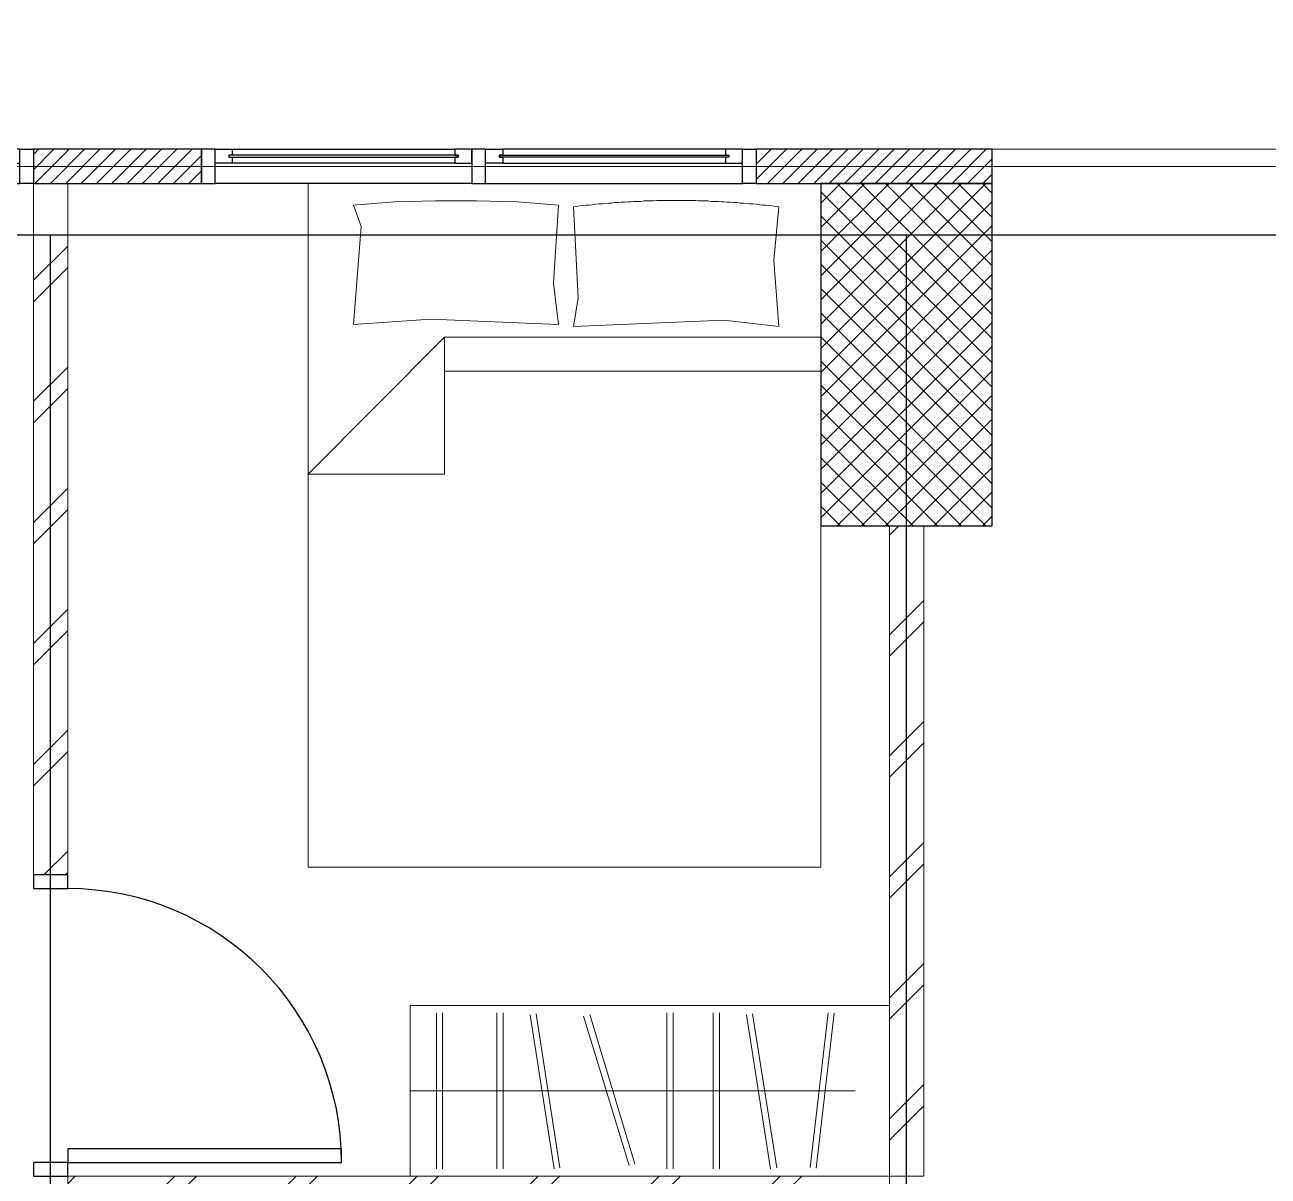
# Model space of a CAD drawing. Header units: inches. Extents: x 0 to 558, y -1 to 295.
# Drawn here: x 205.512 to 209.143, y 144.022 to 147.385 of the extents above; entities that cross this region are included whole.
import ezdxf

# ---------------------------------------------------------------- set-up
doc = ezdxf.new("R2010")
doc.units = ezdxf.units.IN
doc.header["$MEASUREMENT"] = 0
for name, color, linetype, lineweight in [('ars', 11, 'Continuous', 0), ('ARSIR', 31, 'Continuous', 5), ('ARSIR BETON', 8, 'Continuous', 5), ('KOL', 1, 'Continuous', 30), ('RUMPUT', 93, 'Continuous', 0), ('tem', 5, 'Continuous', 20)]:
    doc.layers.add(name, color=color, linetype=linetype, lineweight=lineweight)
doc.layers.add('as', color=1, linetype='Continuous', plot=False)
doc.layers.add('Kusen', color=30, linetype='Continuous')
doc.layers.add('POLYLINE TPAK', color=4, linetype='Continuous', lineweight=20, plot=False)
pattern_1 = [(86.6697, (37.0798, 226.14725), (-0.5066041, 0.569206), [0.142875, -0.934755]), (41.6697, (37.0798, 226.14725), (-0.5066045, 0.5692064), [0.142875, -0.619125]), (131.6697, (37.0798, 226.14725), (-0.5692064, -0.5066045), [0.142875, -0.619125])]
pattern_2 = [(45, (-37.8, 2.65), (-0.1767767, 0.1767767), []), (45, (-37.7375, 2.65), (-0.1767767, 0.1767767), [])]

# ---------------------------------------------------------------- blocks, each defined once
blk = doc.blocks.new('k2')
at = {"layer": 'ars'}
h = blk.add_hatch(dxfattribs=at)
h.set_pattern_fill('_USER', color=256, scale=0.05, angle=45, double=1, pattern_type=0)
h.set_pattern_definition([(45, (0, -5), (-0.03535534, 0.03535534), []), (135, (0, -5), (-0.03535534, -0.03535534), [])])
h.paths.add_polyline_path([(-0.25, -0.5), (0.25, -0.5), (0.25, 0.5), (-0.25, 0.5)])
at = {"layer": 'KOL'}
blk.add_lwpolyline([(-0.25, -0.5), (0.25, -0.5), (0.25, 0.5), (-0.25, 0.5)], close=True, dxfattribs=at)
blk = doc.blocks.new('BED1')
at = {"color": 0, "linetype": 'Continuous'}
for points in [[(1.9976, 0), (1.9976, 1.4976), (0, 1.4976), (0, 0), (1.9976, 0)], [(1.5484, 1.0993), (1.1489, 1.0993), (1.1489, 1.4976), (1.5484, 1.0993)], [(1.9346, 1.3656), (1.9443, 1.2458), (1.9467, 1.1259), (1.9467, 1.0061), (1.9443, 0.8862), (1.9346, 0.7663), (1.707, 0.7809), (1.586, 0.7663), (1.6017, 1.1404), (1.586, 1.3656), (1.8717, 1.3426), (1.9346, 1.3656)], [(1.4492, 1.0993), (1.4492, 0)], [(1.5484, 1.0993), (1.5484, 0)], [(1.9298, 0.1235), (1.7724, 0.138), (1.5799, 0.1235), (1.5981, 0.2833), (1.5799, 0.7228), (1.6634, 0.7094), (1.9298, 0.7228)], [(1.9298, 0.1235), (1.931, 0.1332), (1.9322, 0.1429), (1.9334, 0.1513), (1.9346, 0.161), (1.9346, 0.1707), (1.9358, 0.1804), (1.937, 0.1889), (1.9383, 0.1985), (1.9383, 0.2082), (1.9395, 0.2179), (1.9407, 0.2264), (1.9407, 0.2361), (1.9419, 0.2458), (1.9419, 0.2542), (1.9431, 0.2639), (1.9431, 0.2736), (1.9443, 0.2833), (1.9443, 0.2918), (1.9455, 0.3015), (1.9455, 0.3111), (1.9455, 0.3208), (1.9467, 0.3293), (1.9467, 0.339), (1.9467, 0.3487), (1.9467, 0.3584), (1.9479, 0.3668), (1.9479, 0.3765), (1.9479, 0.3862), (1.9479, 0.3959), (1.9479, 0.4044), (1.9479, 0.414), (1.9479, 0.4237), (1.9479, 0.4334), (1.9479, 0.4419), (1.9479, 0.4516), (1.9479, 0.4613), (1.9479, 0.4709), (1.9479, 0.4794), (1.9467, 0.4891), (1.9467, 0.4988), (1.9467, 0.5085), (1.9467, 0.5169), (1.9455, 0.5266), (1.9455, 0.5363), (1.9455, 0.546), (1.9443, 0.5545), (1.9443, 0.5642), (1.9431, 0.5738), (1.9431, 0.5835), (1.9419, 0.592), (1.9419, 0.6017), (1.9407, 0.6114), (1.9407, 0.6199), (1.9395, 0.6295), (1.9383, 0.6392), (1.9383, 0.6489), (1.937, 0.6574), (1.9358, 0.6671), (1.9346, 0.6768), (1.9346, 0.6864), (1.9334, 0.6949), (1.9322, 0.7046), (1.931, 0.7143), (1.9298, 0.7228)]]:
    blk.add_lwpolyline(points, dxfattribs=at)
blk = doc.blocks.new('LEMARI1')
for points in [[(0.6998, 0.4988), (-0.6998, 0.4988)], [(-0.6998, 0), (0.6998, 0), (0.6998, 0.4988), (-0.6998, 0.4988), (-0.6998, 0)], [(-0.5387, 0.4758), (-0.4855, 0.023)], [(-0.4685, 0.0254), (-0.5206, 0.477)], [(-0.3002, 0.4746), (-0.3705, 0.0242)], [(-0.2034, 0.477), (-0.2034, 0.0218)], [(-0.1852, 0.0218), (-0.1852, 0.477)], [(-0.0678, 0.477), (-0.0678, 0.0218)], [(-0.0496, 0.0218), (-0.0496, 0.477)], [(0.1755, 0.4722), (0.0436, 0.0363)], [(0.3317, 0.4746), (0.2627, 0.0242)], [(0.4286, 0.477), (0.4286, 0.0218)], [(0.4467, 0.0218), (0.4467, 0.477)], [(0.6053, 0.477), (0.6053, 0.0218)], [(0.6235, 0.0218), (0.6235, 0.477)], [(-0.3523, 0.0218), (-0.2821, 0.4709)], [(0.0605, 0.0315), (0.1937, 0.4673)], [(0.2797, 0.0218), (0.3499, 0.4709)], [(0.6998, 0.2494), (-0.5993, 0.2494)]]:
    blk.add_lwpolyline(points)
blk = doc.blocks.new('T. J1')
at = {"layer": 'Kusen'}
for p, q in [((-0.7188, 0.1), (-0.0688, 0.1)), ((0.7212, 0.1), (0.0712, 0.1)), ((-0.0688, 0.06), (-0.7188, 0.06)), ((0.0712, 0.06), (0.7212, 0.06)), ((-0.0188, 0), (-0.7688, 0)), ((0.0212, 0), (0.7712, 0))]:
    blk.add_line(p, q, dxfattribs=at)
for points in [[(-0.8088, 0), (-0.7688, 0), (-0.7688, 0.1), (-0.8088, 0.1)], [(-0.0188, 0), (0.0212, 0), (0.0212, 0.1), (-0.0188, 0.1)], [(0.8112, 0), (0.7712, 0), (0.7712, 0.1), (0.8112, 0.1)]]:
    blk.add_lwpolyline(points, close=True, dxfattribs=at)
for points in [[(-0.7188, 0.0775), (-0.7188, 0.06), (-0.7688, 0.06), (-0.7688, 0.1), (-0.7188, 0.1), (-0.7188, 0.0825), (-0.7288, 0.0825), (-0.7288, 0.0775), (-0.7188, 0.0775)], [(-0.0688, 0.0775), (-0.0688, 0.06), (-0.0188, 0.06), (-0.0188, 0.1), (-0.0688, 0.1), (-0.0688, 0.0825), (-0.0588, 0.0825), (-0.0588, 0.0775), (-0.0688, 0.0775)], [(0.0712, 0.0775), (0.0712, 0.06), (0.0212, 0.06), (0.0212, 0.1), (0.0712, 0.1), (0.0712, 0.0825), (0.0612, 0.0825), (0.0612, 0.0775), (0.0712, 0.0775)], [(0.7212, 0.0775), (0.7212, 0.06), (0.7712, 0.06), (0.7712, 0.1), (0.7212, 0.1), (0.7212, 0.0825), (0.7312, 0.0825), (0.7312, 0.0775), (0.7212, 0.0775)]]:
    blk.add_lwpolyline(points, dxfattribs=at)
at = {"layer": 'Kusen', "color": 141}
for points in [[(-0.7288, 0.0775), (-0.0588, 0.0775), (-0.0588, 0.0825), (-0.7288, 0.0825)], [(0.7312, 0.0775), (0.0612, 0.0775), (0.0612, 0.0825), (0.7312, 0.0825)]]:
    blk.add_lwpolyline(points, close=True, dxfattribs=at)
blk = doc.blocks.new('P.80')
at = {"layer": 'Kusen'}
for points in [[(-69.8094, -74.8368), (-69.7694, -74.8368), (-69.7694, -74.0368), (-69.8094, -74.0368)], [(-70.6094, -74.9368), (-70.5694, -74.9368), (-70.5694, -74.8368), (-70.6094, -74.8368)], [(-69.7694, -74.9368), (-69.7294, -74.9368), (-69.7294, -74.8368), (-69.7694, -74.8368)]]:
    blk.add_lwpolyline(points, close=True, dxfattribs=at)
blk.add_arc((-69.7694, -74.8368), 0.8, 90, 180, dxfattribs=at)
blk = doc.blocks.new('A-DAS')
at = {"layer": 'ars'}
h = blk.add_hatch(dxfattribs=at)
h.set_pattern_fill('ANSI31', color=256, scale=0.01, style=0)
h.set_pattern_definition([(45, (-37.059324, 15.9), (-0.02245064, 0.02245064), [])])
h.paths.add_polyline_path([(-21.75, 15.9), (-21.2593, 15.9), (-21.2593, 16), (-21.75, 16)])
h = blk.add_hatch(dxfattribs=at)
h.set_pattern_fill('ANSI31', color=256, scale=0.01, style=0)
h.set_pattern_definition([(45, (-34.560675, 15.899996), (-0.02245064, 0.02245064), [])])
h.paths.add_polyline_path([(-19.6393, 15.9), (-18.95, 15.9), (-18.95, 16), (-19.6393, 16)])
h = blk.add_hatch(dxfattribs=at)
h.set_pattern_fill('TEMBOK', color=256, scale=0.25)
h.set_pattern_definition(pattern_2)
h.paths.add_polyline_path([(-21.65, 13.88), (-21.75, 13.88), (-21.75, 15.9), (-21.65, 15.9)])
h = blk.add_hatch(dxfattribs=at)
h.set_pattern_fill('TEMBOK', color=256, scale=0.25)
h.set_pattern_definition(pattern_2)
h.paths.add_polyline_path([(-19.15, 13), (-19.25, 13), (-19.25, 14.9), (-19.15, 14.9)])
h = blk.add_hatch(dxfattribs=at)
h.set_pattern_fill('TEMBOK', color=256, scale=0.25)
h.set_pattern_definition([(225, (-13.05, 18.65), (0.1767767, -0.1767767), []), (225, (-13.1125, 18.65), (0.1767767, -0.1767767), [])])
h.paths.add_polyline_path([(-21.65, 13), (-21.65, 12.9), (-19.25, 12.9), (-19.25, 13)])
at = {"layer": 'as'}
for p, q in [((-37.8, 15.75), (36.6, 15.75)), ((-21.7, 10.35), (-21.7, 15.75)), ((-19.2, 2.65), (-19.2, 15.75))]:
    blk.add_line(p, q, dxfattribs=at)
at = {"layer": 'KOL'}
for points in [[(-21.75, 15.9), (-21.2593, 15.9), (-21.2593, 16), (-21.75, 16)], [(-19.6393, 15.9), (-18.95, 15.9), (-18.95, 16), (-19.6393, 16)]]:
    blk.add_lwpolyline(points, close=True, dxfattribs=at)
at = {"layer": 'POLYLINE TPAK', "color": 3}
blk.add_lwpolyline([(24.15, 58.85), (-25.35, 58.85), (-25.35, 60.75), (-31.65, 60.75), (-31.65, 58.85), (-38.1, 58.85), (-38.1, 45.35), (-7.15, 45.35), (-7.15, 43.3), (-7.15, 15.95), (-38.1, 15.95), (-38.1, 2.45), (-31.65, 2.45), (-31.65, 0.55), (-25.35, 0.55), (-25.35, 2.45), (24.15, 2.45)], dxfattribs=at)
blk.add_lwpolyline([(-38.15, 19.05), (-7.2, 19.05), (-7.2, 16), (-38.15, 16)], close=True, dxfattribs=at)
at = {"layer": 'tem'}
for points in [[(-21.65, 13.88), (-21.65, 15.9), (-21.75, 15.9), (-21.75, 13.88)], [(-19.15, 13), (-19.15, 14.9), (-19.25, 14.9), (-19.25, 13)], [(-19.25, 13), (-21.65, 13), (-21.65, 12.9), (-19.25, 12.9)]]:
    blk.add_lwpolyline(points, close=True, dxfattribs=at)
at = {"layer": 'ars', "rotation": 90}
blk.add_blockref('BED1', (-19.45, 13.9024), dxfattribs=at)
at = {"layer": 'ars', "xscale": -1}
blk.add_blockref('LEMARI1', (-19.9498, 13), dxfattribs=at)
at = {"layer": 'KOL', "rotation": 180}
blk.add_blockref('k2', (-19.2, 15.4), dxfattribs=at)
at = {"layer": 'Kusen'}
for p in [(-22.5612, 15.9), (-20.4505, 15.9)]:
    blk.add_blockref('T. J1', p, dxfattribs=at)
at = {"layer": 'Kusen', "rotation": 270}
blk.add_blockref('P.80', (53.1868, -56.7294), dxfattribs=at)

msp = doc.modelspace()

# ---------------------------------------------------------------- hatches: boundary and pattern name
at = {"layer": 'ARSIR'}
h = msp.add_hatch(dxfattribs=at)
h.set_pattern_fill('AR-HBONE', color=256, scale=0.003, style=0)
h.set_pattern_definition([(45, (37.0798, 226.14725), (4e-17, 0.4310523), [0.9144, -0.3048]), (135, (37.29532, 226.36278), (4e-17, 0.4310523), [0.9144, -0.3048])])
edge = h.paths.add_edge_path()
edge.add_arc((191.2828, 190.0679), 15.2, 90, 180)
edge.add_line((176.0828, 190.0679), (176.0828, 133.2715))
edge.add_arc((191.2828, 133.2715), 15.2, 180, 214.23029)
edge.add_line((178.7157, 124.7212), (179.7078, 125.3962))
edge.add_arc((191.2827, 133.2715), 14, 180, 214.23027, ccw=False)
edge.add_line((177.2828, 133.2715), (177.2828, 190.0679))
edge.add_arc((191.2828, 190.0679), 14, 90, 180, ccw=False)
edge.add_line((191.2828, 204.0679), (270.5466, 204.0679))
edge.add_arc((270.5466, 204.9086), 0.8408, 270, 359.997)
edge.add_line((271.3873, 204.9086), (191.2828, 205.2679))
at = {"layer": 'ARSIR BETON'}
h = msp.add_hatch(dxfattribs=at)
h.set_pattern_fill('AR-HBONE', color=256, scale=0.004, style=0)
h.set_pattern_definition([(45, (37.0798, 226.14725), (6e-17, 0.5747364), [1.2192, -0.4064]), (135, (37.36716, 226.4346), (6e-17, 0.5747364), [1.2192, -0.4064])])
edge = h.paths.add_edge_path()
edge.add_arc((191.2828, 190.0679), 14, 90, 180)
edge.add_line((177.2828, 190.0679), (177.2828, 133.2715))
edge.add_arc((191.2827, 133.2715), 14, 179.99992, 263.11919)
edge.add_line((189.6055, 119.3724), (189.6055, 112.3227))
edge.add_line((189.6055, 112.3227), (189.7055, 112.3227))
edge.add_line((189.7055, 112.3227), (189.7055, 112.2227))
edge.add_line((189.7055, 112.2227), (201.7055, 112.2227))
edge.add_line((201.7055, 112.2227), (201.7055, 119.2715))
edge.add_line((201.7055, 119.2715), (380.22, 119.2715))
edge.add_arc((380.22, 133.2715), 14, 270, 360)
edge.add_line((394.22, 133.2715), (394.22, 186.8365))
edge.add_arc((380.07, 186.8365), 14.15, 0.00002, 89.99998)
edge.add_line((380.07, 200.9865), (288.3873, 200.9865))
edge.add_arc((288.3873, 203.9865), 3, 180, 270, ccw=False)
edge.add_line((285.3873, 203.9865), (285.3986, 204.9823))
edge.add_line((285.3986, 204.9823), (271.3873, 205.1475))
edge.add_line((271.3873, 205.1475), (271.3873, 204.9086))
edge.add_arc((270.5466, 204.9086), 0.8408, 270, 360, ccw=False)
edge.add_line((270.5466, 204.0679), (191.2828, 204.0679))
edge = h.paths.add_edge_path()
edge.add_line((191.2672, 197.9562), (265.7566, 197.9585))
edge.add_arc((265.7568, 189.203), 8.7555, 41.343, 90.00169, ccw=False)
edge.add_line((272.3302, 194.9865), (332.5823, 194.9865))
edge.add_line((332.5823, 194.9865), (332.5823, 191.8715))
edge.add_line((332.5823, 191.8715), (340.1822, 191.8715))
edge.add_line((340.1822, 191.8715), (340.1822, 194.9865))
edge.add_line((340.1822, 194.9865), (380.07, 194.9865))
edge.add_arc((380.07, 186.8365), 8.15, 0, 90, ccw=False)
edge.add_line((388.22, 186.8365), (388.22, 163.1715))
edge.add_line((388.22, 163.1715), (388.22, 157.7117))
edge.add_line((388.22, 157.7117), (388.22, 133.2715))
edge.add_arc((380.22, 133.2715), 8, -90, 0, ccw=False)
edge.add_line((380.22, 125.2715), (191.2828, 125.2715))
edge.add_arc((191.185, 133.1732), 7.9023, 180.12317, 270.70845, ccw=False)
edge.add_line((183.2828, 133.1562), (183.2675, 189.9541))
edge.add_arc((191.2675, 189.9563), 8, 90.00169, 180.01541, ccw=False)
at = {"layer": 'RUMPUT'}
h = msp.add_hatch(dxfattribs=at)
h.set_pattern_fill('GRASS', color=256, scale=0.03, angle=356.6697, style=0)
h.set_pattern_definition(pattern_1)
edge = h.paths.add_edge_path()
edge.add_line((173.8596, 124.7087), (178.5195, 124.7087))
edge.add_line((178.5195, 124.7087), (178.577, 124.7478))
edge.add_arc((191.2745, 133.269), 15.2918, 179.99042, 213.86512, ccw=False)
edge.add_line((175.9828, 133.2715), (175.9828, 190.0679))
edge.add_arc((191.2827, 190.0679), 15.2999, 89.99903, 180.00016, ccw=False)
edge.add_line((191.283, 205.3679), (269.9053, 205.0253))
edge.add_line((269.9053, 205.0253), (167.2319, 206.0181))
edge.add_line((167.2319, 206.0181), (167.521, 198.8985))
edge.add_line((167.521, 198.8985), (170.7477, 161.1323))
edge.add_line((170.7477, 161.1323), (173.8596, 124.7087))
h = msp.add_hatch(dxfattribs=at)
h.set_pattern_fill('GRASS', color=256, scale=0.03, angle=356.6697, style=0)
h.set_pattern_definition(pattern_1)
edge = h.paths.add_edge_path()
edge.add_line((222.7923, 130.2714), (222.7923, 125.7715))
edge.add_arc((222.3923, 125.7715), 0.4, -90, 0, ccw=False)
edge.add_line((222.3923, 125.3715), (221.6852, 125.3715))
edge.add_arc((221.6852, 125.7715), 0.4, 180, 270, ccw=False)
edge.add_line((221.2852, 125.7715), (221.2852, 130.3715))
edge.add_line((221.2852, 130.3715), (191.0884, 130.3708))
edge.add_line((191.0884, 130.3708), (191.0884, 126.5715))
edge.add_arc((191.1856, 133.1744), 6.6036, 179.16366, 269.15632, ccw=False)
edge.add_line((184.5828, 133.2708), (184.5828, 158.5615))
edge.add_line((184.5828, 158.5615), (189.4121, 158.5615))
edge.add_arc((189.4168, 158.1668), 0.3948, -0.678, 90.6919, ccw=False)
edge.add_line((189.8116, 158.1621), (189.8116, 153.1016))
edge.add_line((189.8116, 153.1016), (194.9669, 153.1016))
edge.add_arc((194.9652, 152.7016), 0.4, 0, 89.7465, ccw=False)
edge.add_line((195.3652, 152.7016), (195.3652, 150.9215))
edge.add_line((195.3652, 150.9215), (187.0873, 150.9215))
edge.add_line((187.0873, 150.9215), (187.0873, 134.2215))
edge.add_arc((189.9373, 134.2215), 2.85, 180, 270)
edge.add_line((189.9373, 131.3715), (222.7923, 131.3715))
edge.add_line((222.7923, 131.3715), (222.7923, 130.2715))

# ---------------------------------------------------------------- block references
msp.add_blockref('A-DAS', (227.2873, 131.0215))

doc.saveas('drawing.dxf')
